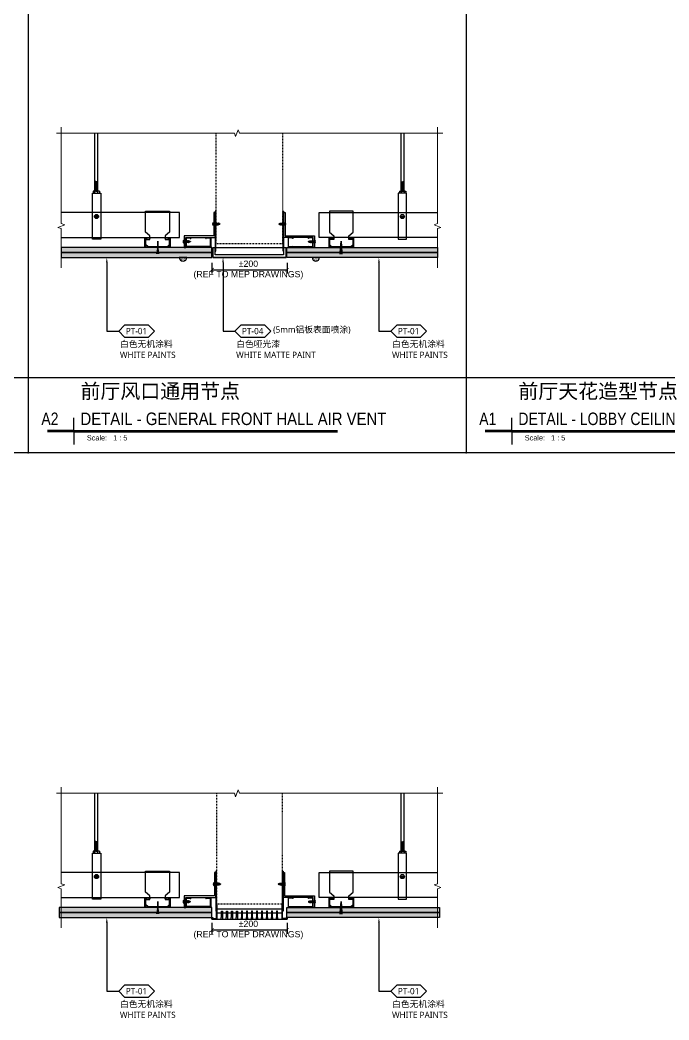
# Model space of a CAD drawing. Header units: millimetres. Extents: x 6321 to 61876, y 123 to 15211.
# Drawn here: x 41005 to 42300, y 6953 to 8949 of the extents above; entities that cross this region are included whole.
import ezdxf
from ezdxf import colors
from ezdxf.entities.mleader import LeaderData, LeaderLine
from ezdxf.enums import TextEntityAlignment as Align
from ezdxf.math import Vec2, Vec3

# ---------------------------------------------------------------- set-up
doc = ezdxf.new("R2010")
doc.units = ezdxf.units.MM
doc.linetypes.add('WB_HIDDEN', pattern=[3, 1.5, -1.5])
doc.layers.get('Defpoints').update_dxf_attribs({"color": 250})
for name, color, linetype, lineweight in [('_ACM-A-ANNO-DIMS', 2, 'Continuous', 13), ('_ACM-A-ANNO-DIMS @ 5', 2, 'Continuous', 13), ('Thick Line', 7, 'Continuous', 50), ('视图标题', 90, 'Continuous', 25)]:
    doc.layers.add(name, color=color, linetype=linetype, lineweight=lineweight)
for name, color, linetype in [('DE-MT', 2, 'Continuous'), ('G-ANNO-SYMB', 7, 'Continuous'), ('G-ANNO-TITL', 7, 'Continuous'), ('I-DETL-LW01', 1, 'Continuous'), ('I-DETL-LW02', 2, 'Continuous'), ('I-DETL-LW08', 8, 'Continuous'), ('I-DETL-LW251', 251, 'Continuous'), ('JDT-13Light', 134, 'Continuous'), ('WALL TYPE$0$G-ANNO-NOTE-CH', 7, 'Continuous'), ('WALL TYPE$0$SUSP', 9, 'Continuous')]:
    doc.layers.add(name, color=color, linetype=linetype)
doc.styles.add('Aecom chinese title', font='simhei.ttf', dxfattribs={"width": 0.8})
doc.styles.add('Arial', font='ARIALUNI.ttf')
doc.styles.add('Arial_4', font='arial.ttf', dxfattribs={"height": 2.5})
doc.styles.add('WALL TYPE$0$Aecom Chinese', font='Microsoft YaHei.ttf')
doc.dimstyles.new('WALL TYPE$0$Aec-Arch-M-2', dxfattribs={"dimscale": 5, "dimtxt": 2.5, "dimasz": 1.5, "dimexe": 1.5, "dimexo": 1.5, "dimgap": 0.8, "dimtad": 1, "dimdec": 0, "dimrnd": 5, "dimzin": 3, "dimdsep": 46, "dimtxsty": 'Arial', "dimblk": 'ARCHTICK', "dimcen": 2.5, "dimazin": 2, "dimtfac": 0.75, "dimtdec": 0, "dimtix": 1, "dimtmove": 2, "dimatfit": 2, "dimfxl": 1, "dimtolj": 1, "dimtzin": 0, "dimarcsym": 0})
pattern_1 = [(217.5, (4841.3276, -2498.7378), (0.08000156, -2.44706619), [0, -1.9304, 0, -2.159, 0, -2.06375]), (187.5, (4841.3276, -2498.738), (-2.24761642, -3.5841255), [0, -1.0414, 0, -1.7399, 0, -0.66675]), (147.5, (4842.8897, -2498.7378), (-3.95496185, -0.00718592), [0, -0.635, 0, -2.286, 0, -2.9845]), (137.5, (4842.8897, -2498.738), (-3.81778226, -1.11464662), [0, -0.3175, 0, -1.4986, 0, -1.7145])]

# ---------------------------------------------------------------- blocks, each defined once
blk = doc.blocks.new('K_06')
at = {"layer": 'Defpoints', "color": 251}
for p, q in [((-873.8, 0), (-873.8, -2860)), ((0, 0), (0, -2860)), ((-1836.5, -2710), (1836.5, -2710))]:
    blk.add_line(p, q, dxfattribs=at)
at = {"layer": 'Defpoints', "color": 1}
blk.add_lwpolyline([(1836.5, -2860), (-1836.5, -2860), (-1836.5, 0), (1836.5, 0)], close=True, dxfattribs=at)
blk = doc.blocks.new('*U249')
at = {"layer": 'I-DETL-LW251'}
h = blk.add_hatch(dxfattribs=at)
h.set_pattern_fill('AR-SAND', color=250, scale=0.05, angle=180, style=0)
h.set_pattern_definition([(217.5, (-858001.2951, -409850.1874), (0.0800016, -2.4470662), [0, -1.9304, 0, -2.159, 0, -2.06375]), (187.5, (-858001.295, -409850.1874), (-2.2476164, -3.5841255), [0, -1.0414, 0, -1.7399, 0, -0.66675]), (147.5, (-857999.733, -409850.1874), (-3.9549619, -0.007186), [0, -0.635, 0, -2.286, 0, -2.9845]), (137.5, (-857999.733, -409850.1874), (-3.817782, -1.1146466), [0, -0.3175, 0, -1.4986, 0, -1.7145])])
h.paths.add_polyline_path([(-858036.9, -408465.7), (-858026.9, -408465.7), (-858026.9, -408165.3), (-858036.9, -408165.3)])
blk.add_lwpolyline([(-858036.9, -408465.7), (-858026.9, -408465.7), (-858026.9, -408165.3), (-858036.9, -408165.3)], close=True)
blk = doc.blocks.new('*U250')
at = {"layer": 'I-DETL-LW251'}
h = blk.add_hatch(dxfattribs=at)
h.set_pattern_fill('AR-SAND', color=250, scale=0.05, angle=180, style=0)
h.set_pattern_definition([(217.5, (-858001.2951, -411410.1874), (0.0800016, -2.4470662), [0, -1.9304, 0, -2.159, 0, -2.06375]), (187.5, (-858001.295, -411410.1874), (-2.2476164, -3.5841255), [0, -1.0414, 0, -1.7399, 0, -0.66675]), (147.5, (-857999.733, -411410.1874), (-3.9549619, -0.007186), [0, -0.635, 0, -2.286, 0, -2.9845]), (137.5, (-857999.733, -411410.1874), (-3.8177823, -1.1146466), [0, -0.3175, 0, -1.4986, 0, -1.7145])])
h.paths.add_polyline_path([(-858036.9, -409245.7), (-858026.9, -409245.7), (-858026.9, -408945.3), (-858036.9, -408945.3)])
blk.add_lwpolyline([(-858036.9, -409245.7), (-858026.9, -409245.7), (-858026.9, -408945.3), (-858036.9, -408945.3)], close=True)
blk = doc.blocks.new('Screw-s1')
at = {"color": 8}
for points in [[(-12.2, 0.2), (-12.1, 0.6)], [(-6.9, 1.3), (-7.9, 1.3)], [(-4.4, 1.3), (-5.6, 1.3)], [(-2, 1.3), (-3.1, 1.3)], [(0, 1.3), (-0.8, 1.3)], [(-7.1, -0.9), (-8.6, -0.9)], [(-6.8, -1.3), (-8.4, -1.3)], [(-4.9, -0.9), (-6.2, -0.9)], [(-4.5, -1.3), (-5.5, -1.3)], [(-2.4, -0.9), (-4, -0.9)], [(-2, -1.3), (-3.2, -1.3)], [(0, -0.9), (-1.5, -0.9)], [(0, -1.3), (-0.7, -1.3)]]:
    blk.add_lwpolyline(points, dxfattribs=at)
for points in [[(-12.1, 0.6, 0.160514), (-10.7, -1.3, 0.233475), (-10.1, -1)], [(-11.3, 0.6, -0.358057), (-10.6, 1.3, -0.082577), (-10.1, 1, 0.165155)], [(-9.4, -1.1, -0.074412), (-9.9, -0.3, 0.160339), (-10.8, 0.8, 0.229964)], [(-10.6, 1.3, -0.057452), (-10.3, 1), (-9.5, -0.3, -0.053739), (-9.2, -0.9, 0.144531), (-8.4, -1.9, 0.229964)], [(-10.1, 1, -0.123333), (-9.2, -0.3, 0.144531), (-8.4, -1.3, 0.229964)], [(-9.3, 1.2, -0.402079), (-8.6, 2, -0.165155), (-7.2, 0, 0.165155), (-5.9, -2, 0.358057), (-5.1, -1.3)], [(-6.2, -1.7, -0.184389), (-7.7, 0, 0.206505), (-9, 1.2, 0.229964)], [(-7.9, 1.3, -0.123333), (-7, 0, 0.229964), (-5.5, -1.3, 0.229964)], [(-7, 1.3, -0.358057), (-6.3, 2, -0.165155), (-4.9, 0, 0.165155), (-3.6, -2, 0.358057), (-2.8, -1.3)], [(-3.9, -1.7, -0.184389), (-5.4, 0, 0.229964), (-6.9, 1.3, 0.229964)], [(-5.6, 1.3, -0.123333), (-4.7, 0, 0.229964), (-3.2, -1.3, 0.229964)], [(-4.5, 1.3, -0.358057), (-3.8, 2, -0.165155), (-2.4, 0, 0.165155), (-1.1, -2, 0.358057), (-0.4, -1.3)], [(-1.4, -1.7, -0.184389), (-2.9, 0, 0.229964), (-4.4, 1.3, 0.229964)], [(-3.1, 1.3, -0.123333), (-2.2, 0, 0.229964), (-0.7, -1.3, 0.229964)], [(-2.2, 1.3, -0.358057), (-1.5, 2, -0.165155), (-0.1, 0, 0.021622), (0, -0.3, 0.358057)], [(0, -0.9, -0.08369), (-0.5, 0, 0.229964), (-2, 1.3, 0.229964)], [(-0.7, 1.3, -0.093717), (0, 0.3, 0.229964)], [(-8.3, -1.9, -0.108488), (-9.4, -1.1, 0.160339)], [(-8.3, -1.9, 0.000129), (-8.3, -1.9, 0.336343), (-7.6, -1.3)]]:
    blk.add_lwpolyline(points, format="xyb", dxfattribs=at)
blk.add_lwpolyline([(0, -3.7, 0.721005), (0.4, -3.8, 0.146938), (1.6, -0.4), (0.8, -0.4), (0.8, 0.4), (1.6, 0.4, 0.146096), (0.4, 3.8, 0.721005), (0, 3.7)], format="xyb", close=True, dxfattribs=at)
for centre, radius, start, end in [((-6.9, -10.7), 12.1, 114.9277, 118.0152), ((-6.9, 10.7), 12.1, 241.9848, 247.1883), ((-8.4, 3.1), 4.46, 213.6912, 242.3721), ((-6.9, -10.7), 12.1, 109.042, 114.4792), ((-6.9, -10.7), 12.1, 100.0054, 105.3179), ((-7.7, 11.1), 12.1, 247.9246, 250.9922), ((-7.7, 11.1), 12.1, 254.1949, 260.9329), ((-6.9, 10.7), 12.1, 252.8795, 257.8621), ((-7.7, 11.1), 12.1, 264.9348, 265.8954)]:
    blk.add_arc(centre, radius, start, end, dxfattribs=at)
blk = doc.blocks.new('*U112')
at = {"layer": 'JDT-13Light', "color": 8}
for p, q in [((-15, 19), (-25, 19)), ((-25, 19), (-25, -1)), ((-16, 18), (-24, 18)), ((-24, 0), (-24, 18)), ((-16.4, 0), (-24, 0)), ((-15.4, 1), (-16.4, 0)), ((-16, 17), (-16, 18)), ((-15, 17), (-16, 17)), ((-16, -1), (-15, 0)), ((-15, 17), (-15, 19)), ((-15, 0), (15, 0)), ((25, 19), (15, 19)), ((15, 19), (15, 17)), ((16, 17), (15, 17)), ((16.4, 0), (15.4, 1)), ((24, 18), (16, 18)), ((16, 18), (16, 17)), ((24, 18), (24, 0)), ((25, -1), (25, 19)), ((-25, -1), (-16, -1)), ((15, 0), (16, -1)), ((16, -1), (25, -1)), ((24, 0), (16.4, 0))]:
    blk.add_line(p, q, dxfattribs=at)
blk.add_lwpolyline([(-24, 1), (24, 1)], dxfattribs=at)
blk = doc.blocks.new('WALL TYPE$0$T4')
at = {"ltscale": 3}
h = blk.add_hatch(dxfattribs=at)
h.set_pattern_fill('ANSI31', color=256, scale=19.999872, style=0)
h.set_pattern_definition([(45, (-55928.5647, -42382.0208), (-1.76775564, 1.76775564), [])])
h.paths.add_polyline_path([(0, 25), (-1.3, 5), (1.3, 5)])
for p, q in [((-1.5, 2), (0, 25)), ((0, 25), (1.5, 2)), ((-1.5, 2), (-3, 0)), ((-1.5, 2), (1.5, 2)), ((-1.3, 5), (1.3, 5)), ((1.5, 2), (3, 0))]:
    blk.add_line(p, q, dxfattribs=at)
blk.add_lwpolyline([(-3, 0), (3, 0)], dxfattribs=at)
blk = doc.blocks.new('WALL TYPE$0$garege')
at = {"elevation": 0}
for points in [[(4441.1, 1913.4), (4441.1, 1926.4), (4439.1, 1926.4), (4439.1, 1923.4), (4432.4, 1923.4), (4432.4, 1930.9), (4441.1, 1938), (4441.1, 1980), (4393.5, 1980), (4393.5, 1938), (4402.1, 1930.9), (4402.1, 1923.4), (4395.5, 1923.4), (4395.5, 1926.4), (4393.5, 1926.4), (4393.5, 1913.4), (4398.2, 1908.8), (4435.8, 1908.8)], [(4433.9, 1925.2), (4433.9, 1926.4), (4441.1, 1926.4), (4441.1, 1908.8), (4393.5, 1908.8), (4393.5, 1926.4), (4400.7, 1926.4), (4400.7, 1925.2), (4401.9, 1925.2), (4401.9, 1927.6), (4392.3, 1927.6), (4392.3, 1907.6), (4442.3, 1907.6), (4442.3, 1927.6), (4432.7, 1927.6), (4432.7, 1925.2)]]:
    blk.add_lwpolyline(points, close=True, dxfattribs=at)
blk = doc.blocks.new('视口 - No Ref  Number-1111583-交互展示区立面图2 DIGITAL CORRIDOR ELEVATION 2')
at = {"layer": 'Thick Line'}
blk.add_line((0, 0), (-12.7, 0), dxfattribs=at)
at = {"layer": '视图标题'}
for q in [(0, 6.35), (0, -6.35)]:
    blk.add_line((0, 0), q, dxfattribs=at)
blk = doc.blocks.new('A$C0FD827E6')
at = {"color": 0, "linetype": 'ByBlock', "lineweight": -2}
blk.add_point((-3.13, -10.74), dxfattribs=at)
at = {"layer": '视图标题', "color": 7, "lineweight": 50}
blk.add_line((18.75, -0.39), (144.93, -0.39), dxfattribs=at)
at = {"layer": '视图标题'}
blk.add_blockref('视口 - No Ref  Number-1111583-交互展示区立面图2 DIGITAL CORRIDOR ELEVATION 2', (18.75, -0.39), dxfattribs=at)
at = {"layer": 'G-ANNO-SYMB', "width": 0.8}
for tag, p, height, style in [('TITLE1', (21.88, 19.23), 7, 'Aecom chinese title'), ('TITLE2', (21.88, 10.35), 6, 'Arial'), ('DN', (3.13, 2.54), 6, 'Arial'), ('TITLE3', (21.88, 2.54), 6, 'Arial')]:
    blk.add_attdef(tag, p, '', height=height, dxfattribs=dict(at, style=style))
at = {"layer": '视图标题', "color": 7, "lineweight": 5, "insert": (24.94, -2.32), "char_height": 2.5, "width": 25.8945, "attachment_point": 1, "style": 'Arial_4'}
blk.add_mtext('Scale:   1 : 5', dxfattribs=at)
blk = doc.blocks.new('_ArchTick')
at = {"color": 2, "linetype": 'ByBlock', "const_width": 0.15}
blk.add_lwpolyline([(-0.5, -0.5), (0.5, 0.5)], dxfattribs=at)
blk = doc.blocks.new('*D133')
at = {"layer": 'DE-MT', "color": 0, "lineweight": -2, "transparency": 16777216}
for p, q in [((41387.6, 8464.2), (41387.6, 8442.4)), ((41537.6, 8464.1), (41537.6, 8442.4)), ((41387.6, 8449.9), (41537.6, 8449.9))]:
    blk.add_line(p, q, dxfattribs=at)
at = {"layer": 'Defpoints', "color": 0, "transparency": 16777216}
for p in [(41387.6, 8471.7, 13.7), (41537.6, 8471.6, 13.7), (41537.6, 8449.9)]:
    blk.add_point(p, dxfattribs=at)
at = {"layer": 'DE-MT', "color": 0, "lineweight": -2, "transparency": 16777216, "xscale": 7.5, "yscale": 7.5, "zscale": 7.5, "rotation": 180}
blk.add_blockref('_ArchTick', (41387.6, 8449.9), dxfattribs=at)
at = {"layer": 'DE-MT', "color": 0, "lineweight": -2, "transparency": 16777216, "xscale": 7.5, "yscale": 7.5, "zscale": 7.5}
blk.add_blockref('_ArchTick', (41537.6, 8449.9), dxfattribs=at)
at = {"layer": 'DE-MT', "color": 0, "transparency": 16777216, "insert": (41460.6, 8449.9), "char_height": 12.5, "attachment_point": 5, "style": 'Arial'}
blk.add_mtext('\\A1;%%P200\\P({\\A0;REF TO MEP DRAWINGS)}', dxfattribs=at)
blk = doc.blocks.new('WHA12202707')
at = {"transparency": 16777216}
for p, q in [((2.38, 2.38), (0, 0)), ((2.38, -2.38), (0, 0)), ((11.91, 2.38), (2.38, 2.38)), ((11.91, 2.38), (14.29, 0)), ((11.91, -2.38), (14.29, 0)), ((2.38, -2.38), (11.91, -2.38))]:
    blk.add_line(p, q, dxfattribs=at)
at = {"transparency": 16777216, "style": 'WALL TYPE$0$Aecom Chinese'}
blk.add_attdef('英文2', (0.49, -14.58), '', height=2.5, dxfattribs=at)
at = {"layer": 'WALL TYPE$0$G-ANNO-NOTE-CH', "transparency": 16777216, "style": 'WALL TYPE$0$Aecom Chinese'}
blk.add_attdef('编号', text='', height=2.5, dxfattribs=at).set_placement((7.1, 0), align=Align.MIDDLE)
for tag, p in [('中文', (0.54, -5.18)), ('英文', (0.49, -9.51))]:
    blk.add_attdef(tag, text='', height=2.5, dxfattribs=at).set_placement(p, align=Align.MIDDLE_LEFT)
blk = doc.blocks.new('*U113')
at = {"layer": 'I-DETL-LW251'}
h = blk.add_hatch(dxfattribs=at)
h.set_pattern_fill('AR-SAND', color=250, scale=0.05, angle=180, style=0)
h.set_pattern_definition([(217.5, (-858001.2951, -409854.2004), (0.0800016, -2.4470662), [0, -1.9304, 0, -2.159, 0, -2.06375]), (187.5, (-858001.295, -409854.2004), (-2.2476164, -3.5841255), [0, -1.0414, 0, -1.7399, 0, -0.66675]), (147.5, (-857999.733, -409854.2004), (-3.9549619, -0.007186), [0, -0.635, 0, -2.286, 0, -2.9845]), (137.5, (-857999.733, -409854.2004), (-3.817782, -1.1146466), [0, -0.3175, 0, -1.4986, 0, -1.7145])])
h.paths.add_polyline_path([(-858036.9, -408469.7), (-858026.9, -408469.7), (-858026.9, -408165.3), (-858036.9, -408165.3)])
blk.add_lwpolyline([(-858036.9, -408469.7), (-858026.9, -408469.7), (-858026.9, -408165.3), (-858036.9, -408165.3)], close=True)
blk = doc.blocks.new('*U114')
at = {"layer": 'I-DETL-LW251'}
h = blk.add_hatch(dxfattribs=at)
h.set_pattern_fill('AR-SAND', color=250, scale=0.05, angle=180, style=0)
h.set_pattern_definition([(217.5, (-858001.2951, -411414.2004), (0.0800016, -2.4470662), [0, -1.9304, 0, -2.159, 0, -2.06375]), (187.5, (-858001.295, -411414.2004), (-2.2476164, -3.5841255), [0, -1.0414, 0, -1.7399, 0, -0.66675]), (147.5, (-857999.733, -411414.2004), (-3.9549619, -0.007186), [0, -0.635, 0, -2.286, 0, -2.9845]), (137.5, (-857999.733, -411414.2004), (-3.8177823, -1.1146466), [0, -0.3175, 0, -1.4986, 0, -1.7145])])
h.paths.add_polyline_path([(-858036.9, -409249.7), (-858026.9, -409249.7), (-858026.9, -408945.3), (-858036.9, -408945.3)])
blk.add_lwpolyline([(-858036.9, -409249.7), (-858026.9, -409249.7), (-858026.9, -408945.3), (-858036.9, -408945.3)], close=True)
blk = doc.blocks.new('A$C771B73F7')
for p, q in [((0, 0, 0), (0, 3, 0)), ((0, 3, 0), (0.5, 3, 0)), ((0.5, 3, 0), (0.5, 15.4, 0)), ((0.5, 15.4, 0), (2.5, 15.4, 0)), ((2.5, 15.4, 0), (2.5, 3, 0)), ((2.5, 3, 0), (3, 3, 0)), ((3, 3, 0), (3, 0, 0)), ((0, 0, 0), (3, 0, 0))]:
    blk.add_line(p, q)
blk = doc.blocks.new('A$C18c63b45')
for p, q in [((-65, 20.4), (65, 20.4)), ((-65, 12.4), (65, 12.4))]:
    blk.add_line(p, q)
at = {"color": 8}
blk.add_line((-65, 0), (65, 0), dxfattribs=at)
for points in [[(-75, 3), (-73, 3), (-73, 2), (-74, 2), (-74, 1), (-66, 1), (-66, 30), (-65, 30), (-65, 0), (-75, 0), (-75, 3)], [(75, 3), (73, 3), (73, 2), (74, 2), (74, 1), (66, 1), (66, 30), (65, 30), (65, 0), (75, 0), (75, 3)]]:
    blk.add_lwpolyline(points)
for p in [(-56.5, 0, 0), (-46.5, 0, 0), (-36.5, 0, 0), (-26.5, 0, 0)]:
    blk.add_blockref('A$C771B73F7', p)
at = {"xscale": -1}
for p in [(-13.5, 0, 0), (-3.5, 0, 0), (6.5, 0, 0), (16.5, 0, 0), (26.5, 0, 0), (36.5, 0, 0), (46.5, 0, 0), (56.5, 0, 0)]:
    blk.add_blockref('A$C771B73F7', p, dxfattribs=at)
blk = doc.blocks.new('*D239')
at = {"layer": 'DE-MT', "color": 0, "lineweight": -2, "transparency": 16777216}
for p, q in [((41387.6, 7146.6), (41387.6, 7124.9)), ((41537.6, 7146.6), (41537.6, 7124.9)), ((41387.6, 7132.4), (41537.6, 7132.4))]:
    blk.add_line(p, q, dxfattribs=at)
at = {"layer": 'Defpoints', "color": 0, "transparency": 16777216}
for p in [(41387.6, 7154.1, 13.7), (41537.6, 7154.1, 13.7), (41537.6, 7132.4)]:
    blk.add_point(p, dxfattribs=at)
at = {"layer": 'DE-MT', "color": 0, "lineweight": -2, "transparency": 16777216, "xscale": 7.5, "yscale": 7.5, "zscale": 7.5, "rotation": 180}
blk.add_blockref('_ArchTick', (41387.6, 7132.4), dxfattribs=at)
at = {"layer": 'DE-MT', "color": 0, "lineweight": -2, "transparency": 16777216, "xscale": 7.5, "yscale": 7.5, "zscale": 7.5}
blk.add_blockref('_ArchTick', (41537.6, 7132.4), dxfattribs=at)
at = {"layer": 'DE-MT', "color": 0, "transparency": 16777216, "insert": (41460.6, 7132.4), "char_height": 12.5, "attachment_point": 5, "style": 'Arial'}
blk.add_mtext('\\A1;%%P200\\P({\\A0;REF TO MEP DRAWINGS)}', dxfattribs=at)

msp = doc.modelspace()

# ---------------------------------------------------------------- hatches: boundary and pattern name
at = {"layer": 'I-DETL-LW251'}
h = msp.add_hatch(dxfattribs=at)
h.set_pattern_fill('AR-SAND', color=250, scale=0.05, angle=180, style=0)
h.set_pattern_definition(pattern_1)
edge = h.paths.add_edge_path()
edge.add_line((41337.6, 8474.7), (41322.6, 8474.7))
edge.add_arc((41330.1, 8474.7), 7.5, 180, 360)
h = msp.add_hatch(dxfattribs=at)
h.set_pattern_fill('AR-SAND', color=250, scale=0.05, angle=180, style=0)
h.set_pattern_definition(pattern_1)
edge = h.paths.add_edge_path()
edge.add_line((41602.6, 8474.7), (41587.6, 8474.7))
edge.add_arc((41595.1, 8474.7), 7.5, 180, 360)

# ---------------------------------------------------------------- linework, layer by layer
at = {"layer": '_ACM-A-ANNO-DIMS', "linetype": 'Continuous', "ltscale": 2, "elevation": -138.5}
for points in [[(41077.6, 8722.6), (41432.6, 8722.6), (41435.1, 8715.8), (41440.1, 8729.5), (41442.6, 8722.6), (41848.8, 8722.6)], [(41087.2, 8734.7), (41087.2, 8542.3), (41094.1, 8539.8), (41080.3, 8534.8), (41087.2, 8532.3), (41087.2, 8454)], [(41837.9, 8734.7), (41837.9, 8542.3), (41831, 8539.8), (41844.8, 8534.8), (41837.9, 8532.3), (41837.9, 8454)], [(41077.6, 7405.1), (41432.6, 7405.1), (41435.1, 7398.2), (41440.1, 7412), (41442.6, 7405.1), (41848.8, 7405.1)], [(41087.2, 7417.1), (41087.2, 7224.7), (41094.1, 7222.2), (41080.3, 7217.2), (41087.2, 7214.7), (41087.2, 7136.4)], [(41837.9, 7417.1), (41837.9, 7224.7), (41831, 7222.2), (41844.8, 7217.2), (41837.9, 7214.7), (41837.9, 7136.4)]]:
    msp.add_lwpolyline(points, dxfattribs=at)
at = {"layer": 'I-DETL-LW01', "color": 8, "linetype": 'WB_HIDDEN', "elevation": -138.5}
for points in [[(41528.6, 8722.6), (41528.6, 8501.7), (41396.5, 8501.7), (41396.5, 8722.6)], [(41527.6, 7405.1), (41527.6, 7184.1), (41397.6, 7184.1), (41397.6, 7405.1)]]:
    msp.add_lwpolyline(points, dxfattribs=at)
at = {"layer": 'I-DETL-LW01', "elevation": -138.5}
for points in [[(41335.6, 8494.7), (41335.6, 8514.7), (41394.5, 8514.7), (41394.5, 8564.7), (41391.5, 8564.7), (41391.5, 8517.7), (41332.6, 8517.7), (41332.6, 8494.7)], [(41395.5, 8567.2), (41394.5, 8567.2), (41394.5, 8487.2), (41395.5, 8487.2)], [(41529.6, 8567.2), (41530.6, 8567.2), (41530.6, 8487.2), (41529.6, 8487.2)], [(41589.6, 8494.7), (41589.6, 8514.7), (41530.6, 8514.7), (41530.6, 8564.7), (41533.6, 8564.7), (41533.6, 8517.7), (41592.6, 8517.7), (41592.6, 8494.7)], [(41335.6, 7177.1), (41335.6, 7197.1), (41395.6, 7197.1), (41395.6, 7247.1), (41392.6, 7247.1), (41392.6, 7200.1), (41332.6, 7200.1), (41332.6, 7177.1)], [(41396.6, 7249.6), (41395.6, 7249.6), (41395.6, 7169.6), (41396.6, 7169.6)], [(41528.6, 7249.6), (41529.6, 7249.6), (41529.6, 7169.6), (41528.6, 7169.6)], [(41589.6, 7177.1), (41589.6, 7197.1), (41529.6, 7197.1), (41529.6, 7247.1), (41532.6, 7247.1), (41532.6, 7200.1), (41592.6, 7200.1), (41592.6, 7177.1)]]:
    msp.add_lwpolyline(points, close=True, dxfattribs=at)
for points in [[(41530.6, 8494.6), (41535.6, 8494.6), (41535.6, 8474.7), (41389.5, 8474.7), (41389.5, 8494.6), (41394.5, 8494.6)], [(41530.6, 8494.6), (41530.6, 8479.7), (41394.5, 8479.7), (41394.5, 8494.6)]]:
    msp.add_lwpolyline(points, dxfattribs=at)
at = {"layer": 'I-DETL-LW01', "color": 8, "elevation": -138.5}
msp.add_lwpolyline([(41394.5, 8494.6), (41530.6, 8494.6)], dxfattribs=at)
at = {"layer": 'I-DETL-LW02'}
for p, q in [((41087.2, 8474.6, -138.5), (41387.5, 8474.6, -138.5)), ((41083.2, 7157.1, -138.5), (41387.5, 7157.1, -138.5))]:
    msp.add_line(p, q, dxfattribs=at)
at = {"layer": 'I-DETL-LW02', "elevation": -138.5}
for points in [[(41389.5, 8494.6), (41389.5, 8474.7), (41535.6, 8474.7), (41535.6, 8494.6)], [(41087.2, 8474.7), (41387.5, 8474.7)], [(41837.9, 8474.7), (41537.6, 8474.7)], [(41087.2, 7157.1), (41387.5, 7157.1), (41387.6, 7154.1), (41397.6, 7154.1), (41397.6, 7184.1)], [(41837.9, 7157.1), (41537.6, 7157.1), (41537.6, 7154.1), (41527.6, 7154.1), (41527.6, 7184.1)]]:
    msp.add_lwpolyline(points, dxfattribs=at)
for points in [[(41337.6, 8474.7), (41322.6, 8474.7, 1)], [(41602.6, 8474.7), (41587.6, 8474.7, 1)]]:
    msp.add_lwpolyline(points, format="xyb", close=True, dxfattribs=at)
at = {"layer": 'I-DETL-LW08', "elevation": -138.5}
for points in [[(41087.2, 8514.7), (41323.2, 8514.7), (41323.2, 8564.7), (41087.2, 8564.7)], [(41837.9, 8514.7), (41601.9, 8514.7), (41601.9, 8564.7), (41837.9, 8564.7)], [(41087.2, 7197.1), (41323.2, 7197.1), (41323.2, 7247.1), (41087.2, 7247.1)], [(41837.9, 7197.1), (41601.9, 7197.1), (41601.9, 7247.1), (41837.9, 7247.1)]]:
    msp.add_lwpolyline(points, dxfattribs=at)
at = {"layer": 'WALL TYPE$0$SUSP', "color": 8}
for p, q in [((41153.9, 8607.3, -128.8), (41153.9, 8722.6, -128.8)), ((41159.9, 8607.3, -128.8), (41159.9, 8722.6, -128.8)), ((41765.2, 8607.3, -128.8), (41765.2, 8722.6, -128.8)), ((41771.2, 8607.3, -128.8), (41771.2, 8722.6, -128.8)), ((41159.9, 8625.3, -128.8), (41153.9, 8626.9, -128.8)), ((41159.9, 8624.3, -128.8), (41153.9, 8625.9, -128.8)), ((41159.9, 8623.3, -128.8), (41153.9, 8624.9, -128.8)), ((41159.9, 8622.3, -128.8), (41153.9, 8623.9, -128.8)), ((41765.2, 8625.3, -128.8), (41771.2, 8626.9, -128.8)), ((41765.2, 8624.3, -128.8), (41771.2, 8625.9, -128.8)), ((41765.2, 8623.3, -128.8), (41771.2, 8624.9, -128.8)), ((41765.2, 8622.3, -128.8), (41771.2, 8623.9, -128.8)), ((41150.6, 8607.3, -128.8), (41150.6, 8603.2, -128.8)), ((41163.2, 8607.3, -128.8), (41150.6, 8607.3, -128.8)), ((41153.7, 8606.3, -128.8), (41153.7, 8603.2, -128.8)), ((41159.9, 8621.3, -128.8), (41153.9, 8622.9, -128.8)), ((41159.9, 8620.3, -128.8), (41153.9, 8621.9, -128.8)), ((41159.9, 8619.3, -128.8), (41153.9, 8620.9, -128.8)), ((41159.9, 8619.3, -128.8), (41153.9, 8620.9, -128.8)), ((41159.9, 8618.3, -128.8), (41153.9, 8619.9, -128.8)), ((41159.9, 8617.3, -128.8), (41153.9, 8618.9, -128.8)), ((41159.9, 8616.3, -128.8), (41153.9, 8617.9, -128.8)), ((41159.9, 8615.3, -128.8), (41153.9, 8616.9, -128.8)), ((41159.9, 8614.3, -128.8), (41153.9, 8615.9, -128.8)), ((41159.9, 8613.3, -128.8), (41153.9, 8614.9, -128.8)), ((41159.9, 8612.3, -128.8), (41153.9, 8613.9, -128.8)), ((41159.9, 8611.3, -128.8), (41153.9, 8612.9, -128.8)), ((41159.9, 8610.3, -128.8), (41153.9, 8611.9, -128.8)), ((41159.9, 8609.3, -128.8), (41153.9, 8610.9, -128.8)), ((41159.9, 8608.3, -128.8), (41153.9, 8609.9, -128.8)), ((41159.9, 8607.3, -128.8), (41153.9, 8608.9, -128.8)), ((41155.8, 8607.3, -128.8), (41158.1, 8607.3, -128.8)), ((41159.7, 8606.3, -128.8), (41159.7, 8603.2, -128.8)), ((41160.9, 8607.3, -128.8), (41160.1, 8607.3, -128.8)), ((41162.9, 8607.3, -128.8), (41163.2, 8607.3, -128.8)), ((41163.2, 8607.3, -128.8), (41163.2, 8603.2, -128.8)), ((41761.9, 8607.3, -128.8), (41761.9, 8603.2, -128.8)), ((41762.2, 8607.3, -128.8), (41761.9, 8607.3, -128.8)), ((41761.9, 8607.3, -128.8), (41774.5, 8607.3, -128.8)), ((41764.2, 8607.3, -128.8), (41765.1, 8607.3, -128.8)), ((41765.2, 8621.3, -128.8), (41771.2, 8622.9, -128.8)), ((41765.2, 8620.3, -128.8), (41771.2, 8621.9, -128.8)), ((41765.2, 8619.3, -128.8), (41771.2, 8620.9, -128.8)), ((41765.2, 8619.3, -128.8), (41771.2, 8620.9, -128.8)), ((41765.2, 8618.3, -128.8), (41771.2, 8619.9, -128.8)), ((41765.2, 8617.3, -128.8), (41771.2, 8618.9, -128.8)), ((41765.2, 8616.3, -128.8), (41771.2, 8617.9, -128.8)), ((41765.2, 8615.3, -128.8), (41771.2, 8616.9, -128.8)), ((41765.2, 8614.3, -128.8), (41771.2, 8615.9, -128.8)), ((41765.2, 8613.3, -128.8), (41771.2, 8614.9, -128.8)), ((41765.2, 8612.3, -128.8), (41771.2, 8613.9, -128.8)), ((41765.2, 8611.3, -128.8), (41771.2, 8612.9, -128.8)), ((41765.2, 8610.3, -128.8), (41771.2, 8611.9, -128.8)), ((41765.2, 8609.3, -128.8), (41771.2, 8610.9, -128.8)), ((41765.2, 8608.3, -128.8), (41771.2, 8609.9, -128.8)), ((41765.2, 8607.3, -128.8), (41771.2, 8608.9, -128.8)), ((41765.4, 8606.3, -128.8), (41765.4, 8603.2, -128.8)), ((41769.3, 8607.3, -128.8), (41767.1, 8607.3, -128.8)), ((41771.4, 8606.3, -128.8), (41771.4, 8603.2, -128.8)), ((41774.5, 8607.3, -128.8), (41774.5, 8603.2, -128.8)), ((41161.5, 8557.4, -128.8), (41153.5, 8557.4, -128.8)), ((41161.5, 8555.4, -128.8), (41153.5, 8555.4, -128.8)), ((41763.6, 8557.4, -128.8), (41771.6, 8557.4, -128.8)), ((41763.6, 8555.4, -128.8), (41771.6, 8555.4, -128.8)), ((41153.9, 7289.7, -128.8), (41153.9, 7405.1, -128.8)), ((41159.9, 7289.7, -128.8), (41159.9, 7405.1, -128.8)), ((41765.2, 7289.7, -128.8), (41765.2, 7405.1, -128.8)), ((41771.2, 7289.7, -128.8), (41771.2, 7405.1, -128.8)), ((41159.9, 7307.7, -128.8), (41153.9, 7309.3, -128.8)), ((41159.9, 7306.7, -128.8), (41153.9, 7308.3, -128.8)), ((41159.9, 7305.7, -128.8), (41153.9, 7307.3, -128.8)), ((41159.9, 7304.7, -128.8), (41153.9, 7306.3, -128.8)), ((41765.2, 7307.7, -128.8), (41771.2, 7309.3, -128.8)), ((41765.2, 7306.7, -128.8), (41771.2, 7308.3, -128.8)), ((41765.2, 7305.7, -128.8), (41771.2, 7307.3, -128.8)), ((41765.2, 7304.7, -128.8), (41771.2, 7306.3, -128.8)), ((41150.6, 7289.7, -128.8), (41150.6, 7285.7, -128.8)), ((41163.2, 7289.7, -128.8), (41150.6, 7289.7, -128.8)), ((41153.7, 7288.7, -128.8), (41153.7, 7285.7, -128.8)), ((41159.9, 7303.7, -128.8), (41153.9, 7305.3, -128.8)), ((41159.9, 7302.7, -128.8), (41153.9, 7304.3, -128.8)), ((41159.9, 7301.7, -128.8), (41153.9, 7303.3, -128.8)), ((41159.9, 7301.7, -128.8), (41153.9, 7303.3, -128.8)), ((41159.9, 7300.7, -128.8), (41153.9, 7302.3, -128.8)), ((41159.9, 7299.7, -128.8), (41153.9, 7301.3, -128.8)), ((41159.9, 7298.7, -128.8), (41153.9, 7300.3, -128.8)), ((41159.9, 7297.7, -128.8), (41153.9, 7299.3, -128.8)), ((41159.9, 7296.7, -128.8), (41153.9, 7298.3, -128.8)), ((41159.9, 7295.7, -128.8), (41153.9, 7297.3, -128.8)), ((41159.9, 7294.7, -128.8), (41153.9, 7296.3, -128.8)), ((41159.9, 7293.7, -128.8), (41153.9, 7295.3, -128.8)), ((41159.9, 7292.7, -128.8), (41153.9, 7294.3, -128.8)), ((41159.9, 7291.7, -128.8), (41153.9, 7293.3, -128.8)), ((41159.9, 7290.7, -128.8), (41153.9, 7292.3, -128.8)), ((41159.9, 7289.7, -128.8), (41153.9, 7291.3, -128.8)), ((41155.8, 7289.7, -128.8), (41158.1, 7289.7, -128.8)), ((41159.7, 7288.7, -128.8), (41159.7, 7285.7, -128.8)), ((41160.9, 7289.7, -128.8), (41160.1, 7289.7, -128.8)), ((41162.9, 7289.7, -128.8), (41163.2, 7289.7, -128.8)), ((41163.2, 7289.7, -128.8), (41163.2, 7285.7, -128.8)), ((41761.9, 7289.7, -128.8), (41761.9, 7285.7, -128.8)), ((41762.2, 7289.7, -128.8), (41761.9, 7289.7, -128.8)), ((41761.9, 7289.7, -128.8), (41774.5, 7289.7, -128.8)), ((41764.2, 7289.7, -128.8), (41765.1, 7289.7, -128.8)), ((41765.2, 7303.7, -128.8), (41771.2, 7305.3, -128.8)), ((41765.2, 7302.7, -128.8), (41771.2, 7304.3, -128.8)), ((41765.2, 7301.7, -128.8), (41771.2, 7303.3, -128.8)), ((41765.2, 7301.7, -128.8), (41771.2, 7303.3, -128.8)), ((41765.2, 7300.7, -128.8), (41771.2, 7302.3, -128.8)), ((41765.2, 7299.7, -128.8), (41771.2, 7301.3, -128.8)), ((41765.2, 7298.7, -128.8), (41771.2, 7300.3, -128.8)), ((41765.2, 7297.7, -128.8), (41771.2, 7299.3, -128.8)), ((41765.2, 7296.7, -128.8), (41771.2, 7298.3, -128.8)), ((41765.2, 7295.7, -128.8), (41771.2, 7297.3, -128.8)), ((41765.2, 7294.7, -128.8), (41771.2, 7296.3, -128.8)), ((41765.2, 7293.7, -128.8), (41771.2, 7295.3, -128.8)), ((41765.2, 7292.7, -128.8), (41771.2, 7294.3, -128.8)), ((41765.2, 7291.7, -128.8), (41771.2, 7293.3, -128.8)), ((41765.2, 7290.7, -128.8), (41771.2, 7292.3, -128.8)), ((41765.2, 7289.7, -128.8), (41771.2, 7291.3, -128.8)), ((41765.4, 7288.7, -128.8), (41765.4, 7285.7, -128.8)), ((41769.3, 7289.7, -128.8), (41767.1, 7289.7, -128.8)), ((41771.4, 7288.7, -128.8), (41771.4, 7285.7, -128.8)), ((41774.5, 7289.7, -128.8), (41774.5, 7285.7, -128.8)), ((41161.5, 7239.9, -128.8), (41153.5, 7239.9, -128.8)), ((41161.5, 7237.9, -128.8), (41153.5, 7237.9, -128.8)), ((41763.6, 7239.9, -128.8), (41771.6, 7239.9, -128.8)), ((41763.6, 7237.9, -128.8), (41771.6, 7237.9, -128.8))]:
    msp.add_line(p, q, dxfattribs=at)
at = {"layer": 'WALL TYPE$0$SUSP', "color": 8, "elevation": -128.8}
for points in [[(41165.9, 8511.3), (41149.2, 8511.3), (41149.2, 8603.2), (41165.9, 8603.2), (41165.9, 8511.3)], [(41759.2, 8511.3), (41776, 8511.3), (41776, 8603.2), (41759.2, 8603.2), (41759.2, 8511.3)], [(41165.9, 7193.8), (41149.2, 7193.8), (41149.2, 7285.7), (41165.9, 7285.7), (41165.9, 7193.8)], [(41759.2, 7193.8), (41776, 7193.8), (41776, 7285.7), (41759.2, 7285.7), (41759.2, 7193.8)]]:
    msp.add_lwpolyline(points, dxfattribs=at)
at = {"layer": 'WALL TYPE$0$SUSP', "color": 8}
for centre in [(41157.5, 8556.4, -128.8), (41767.6, 8556.4, -128.8), (41157.5, 7238.9, -128.8), (41767.6, 7238.9, -128.8)]:
    msp.add_circle(centre, 4.12, dxfattribs=at)
for centre, start, end in [((41152.7, 8606.3, -128.8), 0, 90), ((41154.7, 8606.3, -128.8), 90, 180), ((41158.7, 8606.3, -128.8), 0, 90), ((41160.7, 8606.3, -128.8), 90, 180), ((41764.4, 8606.3, -128.8), 0, 90), ((41766.4, 8606.3, -128.8), 90, 180), ((41770.4, 8606.3, -128.8), 0, 90), ((41772.4, 8606.3, -128.8), 90, 180), ((41152.7, 7288.7, -128.8), 0, 90), ((41154.7, 7288.7, -128.8), 90, 180), ((41158.7, 7288.7, -128.8), 0, 90), ((41160.7, 7288.7, -128.8), 90, 180), ((41764.4, 7288.7, -128.8), 0, 90), ((41766.4, 7288.7, -128.8), 90, 180), ((41770.4, 7288.7, -128.8), 0, 90), ((41772.4, 7288.7, -128.8), 90, 180)]:
    msp.add_arc(centre, 1, start, end, dxfattribs=at)

# ---------------------------------------------------------------- block references
msp.add_blockref('K_06', (41895.1, 10944.8))
at = {"layer": 'G-ANNO-TITL'}
ref = msp.add_blockref('A$C0FD827E6', (41034.3, 8129.5), dxfattribs=dict(at, xscale=4.166666666666667, yscale=4.166666666666667, zscale=4.166666666666667))
ref.add_attrib('TITLE3', 'DETAIL - GENERAL FRONT HALL AIR VENT', (41125.5, 8140.1), dxfattribs={"layer": 'G-ANNO-SYMB', "height": 25, "style": 'Arial', "width": 0.85})
ref.add_attrib('TITLE1', '前厅风口通用节点', (41125.5, 8193.2), dxfattribs={"layer": 'G-ANNO-SYMB', "height": 29.17, "style": 'Aecom chinese title'})
ref.add_attrib('DN', 'A2', (41047.4, 8140.1), dxfattribs={"layer": 'G-ANNO-SYMB', "height": 25, "style": 'Arial', "width": 0.8})
ref = msp.add_blockref('A$C0FD827E6', (41908.1, 8129.5), dxfattribs=dict(at, xscale=4.166666666666667, yscale=4.166666666666667, zscale=4.166666666666667))
ref.add_attrib('TITLE3', 'DETAIL - LOBBY CEILING DESIGN', (41999.2, 8140.1), dxfattribs={"layer": 'G-ANNO-SYMB', "height": 25, "style": 'Arial', "width": 0.8})
ref.add_attrib('TITLE1', '前厅天花造型节点', (41999.2, 8193.2), dxfattribs={"layer": 'G-ANNO-SYMB', "height": 29.17, "style": 'Aecom chinese title'})
ref.add_attrib('DN', 'A1', (41921.1, 8140.1), dxfattribs={"layer": 'G-ANNO-SYMB', "height": 25, "style": 'Arial', "width": 0.8})
at = {"layer": 'I-DETL-LW01', "xscale": -1}
for name, p in [('Screw-s1', (41391.5, 8541.4, -138.5)), ('Screw-s1', (41332.6, 8506.2, -138.5)), ('*U112', (41360.6, 8495.7, -138.5)), ('Screw-s1', (41392.6, 7223.8, -138.5)), ('Screw-s1', (41332.6, 7188.6, -138.5)), ('*U112', (41360.6, 7178.1, -138.5))]:
    msp.add_blockref(name, p, dxfattribs=at)
at = {"layer": 'I-DETL-LW01'}
for name, p in [('Screw-s1', (41533.6, 8541.4, -138.5)), ('*U112', (41564.6, 8495.7, -138.5)), ('Screw-s1', (41592.6, 8506.2, -138.5)), ('Screw-s1', (41532.6, 7223.8, -138.5)), ('*U112', (41564.6, 7178.1, -138.5)), ('Screw-s1', (41592.6, 7188.6, -138.5)), ('A$C18c63b45', (41462.6, 7154.1, -138.5))]:
    msp.add_blockref(name, p, dxfattribs=at)
at = {"layer": 'I-DETL-LW01', "rotation": 270}
for name, p in [('*U250', (450332.9, -849542.3, -138.5)), ('*U249', (449552.9, -849552.3, -138.5)), ('*U114', (450332.9, -850859.8, -138.5)), ('*U113', (449552.9, -850869.8, -138.5))]:
    msp.add_blockref(name, p, dxfattribs=at)
at = {"layer": 'I-DETL-LW01', "xscale": -1, "rotation": 90}
for name, p in [('*U250', (-367407.8, -849542.3, -138.5)), ('*U249', (-366627.8, -849552.3, -138.5)), ('*U114', (-367407.8, -850859.8, -138.5)), ('*U113', (-366627.8, -850869.8, -138.5))]:
    msp.add_blockref(name, p, dxfattribs=at)
at = {"layer": 'I-DETL-LW08', "xscale": -1}
for p in [(45696.5, 6587, -124.8), (45696.5, 5269.5, -124.8)]:
    msp.add_blockref('WALL TYPE$0$garege', p, dxfattribs=at)
at = {"layer": 'I-DETL-LW08'}
for p in [(37228.6, 6587, -124.8), (37228.6, 5269.5, -124.8)]:
    msp.add_blockref('WALL TYPE$0$garege', p, dxfattribs=at)
at = {"layer": 'I-DETL-LW08', "yscale": 0.9756117646029452, "zscale": 0.9756117646029452}
for p, xscale in [((41279.7, 8482.6, -138.5), -0.9756117646029452), ((41645.4, 8482.6, -138.5), 0.9756117646029452), ((41279.7, 7165, -138.5), -0.9756117646029452), ((41645.4, 7165, -138.5), 0.9756117646029452)]:
    msp.add_blockref('WALL TYPE$0$T4', p, dxfattribs=dict(at, xscale=xscale))

# ---------------------------------------------------------------- texts
at = {"layer": 'WALL TYPE$0$G-ANNO-NOTE-CH', "transparency": 16777216, "insert": (41509.9, 8337), "char_height": 12.5, "width": 205.625, "attachment_point": 1, "style": 'WALL TYPE$0$Aecom Chinese'}
msp.add_mtext('(5mm铝板表面喷涂)', dxfattribs=at)

# ---------------------------------------------------------------- dimensions: what is measured, and where the dimension line sits
at = {"layer": 'DE-MT'}
for base, p1, p2, picture, middle in [((41537.6, 8449.9, -152.3), (41387.6, 8471.7, -138.5), (41537.6, 8471.6, -138.5), '*D133', (41460.6, 8449.9, -152.3)), ((41537.6, 7132.4, -152.3), (41387.6, 7154.1, -138.5), (41537.6, 7154.1, -138.5), '*D239', (41460.6, 7132.4, -152.3))]:
    dim = msp.add_linear_dim(base=base, p1=p1, p2=p2, text='%%P200\\P({\\A0;REF TO MEP DRAWINGS)}', dimstyle='WALL TYPE$0$Aec-Arch-M-2', dxfattribs=at)
    dim.commit()
    dim.dimension.update_dxf_attribs({"geometry": picture, "text_midpoint": middle, "dimtype": 160})

# ---------------------------------------------------------------- leaders
at = {"layer": '_ACM-A-ANNO-DIMS @ 5'}
ml = msp.add_multileader_block('Standard', dxfattribs=at)
ml.set_content('WHA12202707', color=256, scale=5)
ml.set_attribute('编号', 'PT-01', width=0)
ml.set_attribute('中文', '白色无机涂料', width=0)
ml.set_attribute('英文', 'WHITE PAINTS', width=0)
ml.set_attribute('英文2', '', width=0)
ml.set_leader_properties(color=2)
ml.build(insert=Vec2(0, 0))
ml.multileader.update_dxf_attribs({"text_right_attachment_type": 6, "dogleg_length": 0.36, "arrow_head_size": 10, "scale": 5})
ctx = ml.context
ctx.base_point, ctx.scale, ctx.char_height, ctx.arrow_head_size, ctx.landing_gap_size, ctx.plane_origin = Vec3(41201.7, 8327.8, -124.8), 5, 375, 10, 0.45, Vec3(41178, 8004.2, -124.8)
ctx.right_attachment = 6
notes = []
notes.append((ctx, [(0, (1, 1, 0), (41178, 8327.8, -124.8), (1, 0), 23.7, [(0, [(41178, 8474.7, -124.8)], 0, [])])]))
ctx.block.insert = Vec3(41201.7, 8327.8, -124.8)
ml = msp.add_multileader_block('Standard', dxfattribs=at)
ml.set_content('WHA12202707', color=256, scale=5)
ml.set_attribute('编号', 'PT-04', width=0)
ml.set_attribute('中文', '白色哑光漆', width=0)
ml.set_attribute('英文', 'WHITE MATTE PAINT', width=0)
ml.set_attribute('英文2', '', width=0)
ml.set_leader_properties(color=2)
ml.build(insert=Vec2(0, 0))
ml.multileader.update_dxf_attribs({"text_right_attachment_type": 6, "dogleg_length": 0.36, "arrow_head_size": 10, "scale": 5})
ctx = ml.context
ctx.base_point, ctx.scale, ctx.char_height, ctx.arrow_head_size, ctx.landing_gap_size, ctx.plane_origin = Vec3(41433.6, 8327.8, -124.8), 5, 375, 10, 0.45, Vec3(41409.9, 8004.2, -124.8)
ctx.right_attachment = 6
notes.append((ctx, [(0, (1, 1, 0), (41409.9, 8327.8, -124.8), (1, 0), 23.7, [(0, [(41409.9, 8474.7, -124.8)], 0, [])])]))
ctx.block.insert = Vec3(41433.6, 8327.8, -124.8)
ml = msp.add_multileader_block('Standard', dxfattribs=at)
ml.set_content('WHA12202707', color=256, scale=5)
ml.set_attribute('编号', 'PT-01', width=0)
ml.set_attribute('中文', '白色无机涂料', width=0)
ml.set_attribute('英文', 'WHITE PAINTS', width=0)
ml.set_attribute('英文2', '', width=0)
ml.set_leader_properties(color=2)
ml.build(insert=Vec2(0, 0))
ml.multileader.update_dxf_attribs({"text_right_attachment_type": 6, "dogleg_length": 0.36, "arrow_head_size": 10, "scale": 5})
ctx = ml.context
ctx.base_point, ctx.scale, ctx.char_height, ctx.arrow_head_size, ctx.landing_gap_size, ctx.plane_origin = Vec3(41744.7, 8327.8, -124.8), 5, 375, 10, 0.45, Vec3(41721, 8004.2, -124.8)
ctx.right_attachment = 6
notes.append((ctx, [(0, (1, 1, 0), (41721, 8327.8, -124.8), (1, 0), 23.7, [(0, [(41721, 8474.7, -124.8)], 0, [])])]))
ctx.block.insert = Vec3(41744.7, 8327.8, -124.8)
ml = msp.add_multileader_block('Standard', dxfattribs=at)
ml.set_content('WHA12202707', color=256, scale=5)
ml.set_attribute('编号', 'PT-01', width=0)
ml.set_attribute('中文', '白色无机涂料', width=0)
ml.set_attribute('英文', 'WHITE PAINTS', width=0)
ml.set_attribute('英文2', '', width=0)
ml.set_leader_properties(color=2)
ml.build(insert=Vec2(0, 0))
ml.multileader.update_dxf_attribs({"text_right_attachment_type": 6, "dogleg_length": 0.36, "arrow_head_size": 10, "scale": 5})
ctx = ml.context
ctx.base_point, ctx.scale, ctx.char_height, ctx.arrow_head_size, ctx.landing_gap_size, ctx.plane_origin = Vec3(41201.7, 7010.3, -124.8), 5, 375, 10, 0.45, Vec3(41178, 6686.7, -124.8)
ctx.right_attachment = 6
notes.append((ctx, [(0, (1, 1, 0), (41178, 7010.3, -124.8), (1, 0), 23.7, [(0, [(41178, 7157.1, -124.8)], 0, [])])]))
ctx.block.insert = Vec3(41201.7, 7010.3, -124.8)
ml = msp.add_multileader_block('Standard', dxfattribs=at)
ml.set_content('WHA12202707', color=256, scale=5)
ml.set_attribute('编号', 'PT-01', width=0)
ml.set_attribute('中文', '白色无机涂料', width=0)
ml.set_attribute('英文', 'WHITE PAINTS', width=0)
ml.set_attribute('英文2', '', width=0)
ml.set_leader_properties(color=2)
ml.build(insert=Vec2(0, 0))
ml.multileader.update_dxf_attribs({"text_right_attachment_type": 6, "dogleg_length": 0.36, "arrow_head_size": 10, "scale": 5})
ctx = ml.context
ctx.base_point, ctx.scale, ctx.char_height, ctx.arrow_head_size, ctx.landing_gap_size, ctx.plane_origin = Vec3(41744.7, 7010.3, -124.8), 5, 375, 10, 0.45, Vec3(41721, 6686.7, -124.8)
ctx.right_attachment = 6
notes.append((ctx, [(0, (1, 1, 0), (41721, 7010.3, -124.8), (1, 0), 23.7, [(0, [(41721, 7157.1, -124.8)], 0, [])])]))
ctx.block.insert = Vec3(41744.7, 7010.3, -124.8)
for ctx, leaders in notes:
    for number, flags, end, landing, length, lines in leaders:
        leader = LeaderData()
        leader.index, (leader.has_last_leader_line, leader.has_dogleg_vector, leader.attachment_direction) = number, flags
        leader.last_leader_point, leader.dogleg_vector, leader.dogleg_length = Vec3(end), Vec3(landing), length
        for number, points, colour, breaks in lines:
            line = LeaderLine()
            line.index, line.vertices, line.color, line.breaks = number, Vec3.list(points), colors.encode_raw_color(colour), breaks
            leader.lines.append(line)
        ctx.leaders.append(leader)

doc.saveas('drawing.dxf')
